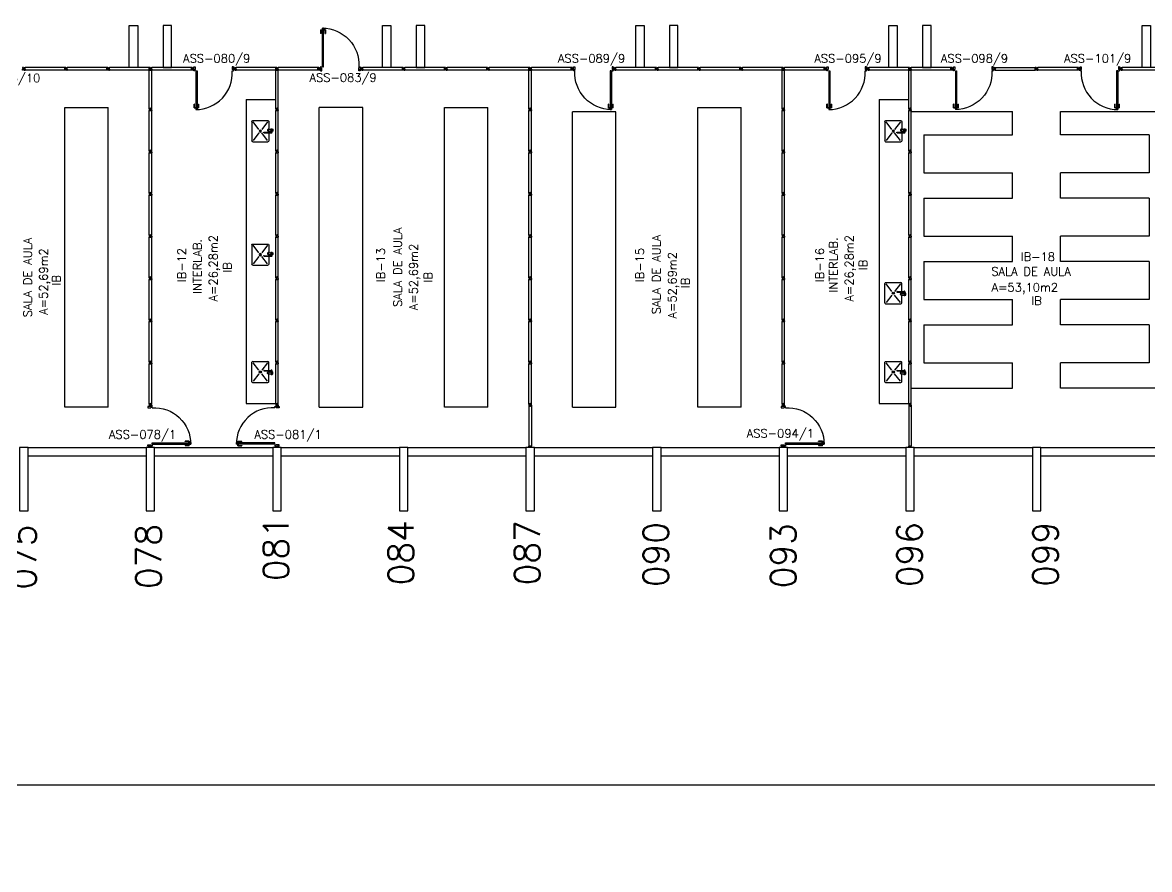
# Model space of a CAD drawing. Extents: x -248 to -11, y 347 to 447.
# Drawn here: x -159.2 to -132.49, y 351.06 to 371.13 of the extents above; entities that cross this region are included whole.
import ezdxf
from ezdxf.enums import TextEntityAlignment as Align

# ---------------------------------------------------------------- set-up
doc = ezdxf.new("R2010")
doc.units = 0
doc.header["$LTSCALE"] = 0.02
doc.header["$MEASUREMENT"] = 0
doc.header["$PDMODE"] = 99
doc.layers.get('0').update_dxf_attribs({"linetype": 'CONTINUOUS'})
doc.layers.get('DEFPOINTS').update_dxf_attribs({"linetype": 'CONTINUOUS'})
for name, color, linetype in [('ALV', 2, 'CONTINUOUS'), ('AREA', 2, 'CONTINUOUS'), ('BANC', 2, 'CONTINUOUS'), ('DIV', 2, 'CONTINUOUS'), ('EQUIP', 1, 'CONTINUOUS'), ('ESTR', 3, 'CONTINUOUS'), ('NOPILAR1', 2, 'CONTINUOUS'), ('TEXT_CENTRO_CUSTO', 1, 'CONTINUOUS'), ('TEXTO', 2, 'CONTINUOUS'), ('TEXTO-CENTRO-CUSTO', 2, 'CONTINUOUS'), ('TEXTO-ENDEREÇO', 2, 'CONTINUOUS')]:
    doc.layers.add(name, color=color, linetype=linetype)
doc.styles.add('1', font='romans.shx', dxfattribs={"height": 1.1})
doc.styles.add('NOPILAR', font='simplex.shx', dxfattribs={"height": 0.6})
doc.styles.add('UNB-100', font='simplex.shx', dxfattribs={"height": 0.2})
doc.styles.add('UNB-100-1', font='simplex.shx', dxfattribs={"height": 0.2})
doc.dimstyles.new('1-600', dxfattribs={"dimtxt": 1.1, "dimasz": 2.5, "dimexe": 2, "dimexo": 4, "dimgap": 0.2, "dimtad": 1, "dimdec": 0, "dimzin": 4, "dimdsep": 46, "dimlunit": 6, "dimtxsty": '1', "dimblk1": 'NONE', "dimblk2": 'NONE', "dimsah": 1, "dimcen": 0, "dimclrd": 2, "dimclre": 2, "dimclrt": 2, "dimadec": 0, "dimazin": 0, "dimtfac": 1, "dimtdec": 0, "dimtmove": 2, "dimatfit": 3, "dimldrblk": 'NONE', "dimfxl": 0, "dimtolj": 1, "dimtzin": 0, "dimarcsym": 0})

# ---------------------------------------------------------------- blocks, each defined once
blk = doc.blocks.new('PILAR-SSS')
blk.add_lwpolyline([(0.003, -72.467), (0.003, -73.967), (0.203, -73.967), (0.203, -72.467)], close=True)
blk = doc.blocks.new('PILINT-SSS')
for points in [[(0.2, 0), (0.2, -0.6), (0, -0.6), (0, 0)], [(0.8, 0), (0.8, -0.6), (1, -0.6), (1, 0)], [(0.2, -8.39), (0.2, -9.39), (0, -9.39), (0, -8.39)], [(0.8, -8.39), (0.8, -9.39), (1, -9.39), (1, -8.39)]]:
    blk.add_lwpolyline(points, close=True)
blk = doc.blocks.new('PDV2D-SSS')
for p, q in [((-0.148, 0.925), (-0.108, 0.925)), ((-0.148, 0.925), (-0.148, 0.835)), ((-0.138, 0.835), (-0.148, 0.835)), ((-0.138, 0.915), (-0.108, 0.915)), ((-0.138, 0.915), (-0.138, 0.835)), ((-0.106, 0.965), (-0.076, 0.965)), ((-0.106, 0.05), (-0.106, 0.965)), ((-0.076, 0.05), (-0.076, 0.965)), ((-0.034, 0.925), (-0.074, 0.925)), ((-0.044, 0.915), (-0.074, 0.915)), ((-0.044, 0.915), (-0.044, 0.835)), ((-0.044, 0.835), (-0.034, 0.835)), ((-0.034, 0.925), (-0.034, 0.835)), ((-0.95, 0.05), (-0.97, 0.05)), ((-0.97, 0.05), (-0.97, 0.035)), ((-0.97, 0.035), (-0.97, -0.035)), ((-0.95, 0.02), (-0.95, 0.05)), ((-0.95, 0.02), (-0.94, 0.02)), ((-0.94, -0.05), (-0.94, 0.02)), ((-0.076, 0.05), (-0.106, 0.05)), ((-0.051, 0.02), (-0.061, 0.02)), ((-0.061, -0.05), (-0.061, 0.02)), ((-0.051, 0.05), (-0.031, 0.05)), ((-0.051, 0.02), (-0.051, 0.05)), ((-0.031, 0.05), (-0.031, -0.05)), ((-0.97, -0.035), (-0.97, -0.05)), ((-0.97, -0.05), (-0.94, -0.05)), ((-0.031, -0.05), (-0.061, -0.05))]:
    blk.add_line(p, q)
at = {"color": 1}
blk.add_arc((-0.076, 0.1), 0.865, 90, 183.3214, dxfattribs=at)
blk = doc.blocks.new('DIVMT-SSS')
for p, q in [((-0.03, 0.008), (-0.03, 0.03)), ((-0.006, 0.03), (-0.03, 0.03)), ((-0.03, 0.008), (-0.02, 0.008)), ((-0.02, -0.008), (-0.02, 0.008)), ((-0.006, 0.02), (-0.006, 0.03)), ((0.006, 0.02), (-0.006, 0.02)), ((-0.005, 0), (0.005, 0)), ((0.005, 0), (-0.005, 0)), ((0, 0.005), (0, -0.005)), ((0, -0.005), (0, 0.005)), ((0.006, 0.03), (0.03, 0.03)), ((0.006, 0.02), (0.006, 0.03)), ((0.03, 0.008), (0.02, 0.008)), ((0.02, -0.008), (0.02, 0.008)), ((0.03, 0.008), (0.03, 0.03)), ((-0.03, -0.008), (-0.03, -0.03)), ((-0.03, -0.008), (-0.02, -0.008)), ((-0.03, -0.03), (-0.03, -0.97)), ((-0.03, -0.03), (-0.009, -0.03)), ((0.03, -0.03), (-0.03, -0.03)), ((-0.03, -0.03), (-0.006, -0.03)), ((-0.009, -0.03), (-0.027, -0.03)), ((-0.006, -0.02), (-0.006, -0.03)), ((-0.006, -0.02), (0.006, -0.02)), ((-0.006, -0.02), (-0.006, -0.03)), ((0.006, -0.02), (-0.006, -0.02)), ((0.005, -0.03), (-0.005, -0.03)), ((0.006, -0.02), (0.006, -0.03)), ((0.006, -0.02), (0.006, -0.03)), ((0.03, -0.03), (0.006, -0.03)), ((0.03, -0.008), (0.02, -0.008)), ((0.03, -0.008), (0.03, -0.03)), ((0.03, -0.03), (0.03, -0.97)), ((0.03, -0.97), (-0.03, -0.97)), ((-0.006, -0.98), (-0.006, -0.97)), ((-0.006, -0.98), (0.006, -0.98)), ((0.006, -1.001), (-0.006, -1.001)), ((0.005, -0.97), (-0.005, -0.97)), ((0, -0.994), (0, -1.007)), ((0, -1.02), (0, -1.021)), ((0.006, -0.98), (0.006, -0.97))]:
    blk.add_line(p, q)
blk = doc.blocks.new('MTINI-SSS')
for p, q in [((-0.03, 0.008), (-0.03, 0.028)), ((-0.03, 0.028), (-0.008, 0.028)), ((-0.03, 0.008), (-0.02, 0.008)), ((-0.02, 0), (-0.02, 0.008)), ((-0.001, 0), (-0.02, 0)), ((-0.008, 0.019), (-0.008, 0.028)), ((0.008, 0.019), (-0.008, 0.019)), ((0.005, 0), (-0.005, 0)), ((0.02, 0), (-0.001, 0)), ((0, -0.005), (0, 0.005)), ((0.008, 0.019), (0.008, 0.028)), ((0.03, 0.028), (0.008, 0.028)), ((0.03, 0.008), (0.02, 0.008)), ((0.02, 0), (0.02, 0.008)), ((0.03, 0.008), (0.03, 0.028))]:
    blk.add_line(p, q)
blk = doc.blocks.new('PDV2E-SSS')
at = {"layer": 'DIV'}
for p, q in [((0.034, 0.925), (0.034, 0.835)), ((0.034, 0.925), (0.074, 0.925)), ((0.044, 0.835), (0.034, 0.835)), ((0.044, 0.915), (0.044, 0.835)), ((0.044, 0.915), (0.074, 0.915)), ((0.076, 0.05), (0.076, 0.965)), ((0.106, 0.965), (0.076, 0.965)), ((0.106, 0.05), (0.106, 0.965)), ((0.148, 0.925), (0.108, 0.925)), ((0.138, 0.915), (0.108, 0.915)), ((0.138, 0.915), (0.138, 0.835)), ((0.138, 0.835), (0.148, 0.835)), ((0.148, 0.925), (0.148, 0.835)), ((0.031, 0.05), (0.031, -0.05)), ((0.051, 0.05), (0.031, 0.05)), ((0.051, 0.02), (0.051, 0.05)), ((0.051, 0.02), (0.061, 0.02)), ((0.061, -0.05), (0.061, 0.02)), ((0.076, 0.05), (0.106, 0.05)), ((0.95, 0.02), (0.94, 0.02)), ((0.94, -0.05), (0.94, 0.02)), ((0.95, 0.02), (0.95, 0.05)), ((0.95, 0.05), (0.97, 0.05)), ((0.97, 0.05), (0.97, 0.035)), ((0.97, 0.035), (0.97, -0.035)), ((0.031, -0.05), (0.061, -0.05)), ((0.97, -0.05), (0.94, -0.05)), ((0.97, -0.035), (0.97, -0.05))]:
    blk.add_line(p, q, dxfattribs=at)
at = {"layer": 'DIV', "color": 1}
blk.add_arc((0.076, 0.1), 0.865, 356.6786, 90, dxfattribs=at)
blk = doc.blocks.new('INOXA1-P-SSS')
for p, q in [((0.043, 0.008), (0.043, -0.022)), ((0.062, 0.04), (0.071, 0.04)), ((0.131, 0.048), (0.076, 0.043)), ((0.131, -0.002), (0.076, 0.003)), ((0.12, 0.23), (0.12, 0.047)), ((0.22, 0.25), (0.14, 0.25)), ((0.15, 0.22), (0.287, 0.043)), ((0.5, 0.25), (0.22, 0.25)), ((0.353, 0.043), (0.49, 0.22)), ((0.52, 0.23), (0.52, -0.23)), ((0.22, -0.027), (0.054, -0.027)), ((0.22, -0.037), (0.054, -0.037)), ((0.063, -0.003), (0.063, -0.021)), ((0.12, -0.001), (0.12, -0.027)), ((0.12, -0.037), (0.12, -0.23)), ((0.22, -0.25), (0.14, -0.25)), ((0.15, -0.22), (0.287, -0.043)), ((0.231, -0.027), (0.22, -0.027)), ((0.231, -0.037), (0.22, -0.037)), ((0.5, -0.25), (0.22, -0.25)), ((0.353, -0.043), (0.49, -0.22))]:
    blk.add_line(p, q)
blk.add_lwpolyline([(0.076, 0.003), (0.072, 0.004), (0.069, 0.009), (0.067, 0.015), (0.066, 0.023), (0.067, 0.031), (0.069, 0.037), (0.072, 0.042), (0.076, 0.043)])
blk.add_lwpolyline([(0.131, 0.048), (0.137, 0.046), (0.143, 0.041), (0.147, 0.033), (0.148, 0.023), (0.147, 0.013), (0.143, 0.006), (0.137, 0), (0.131, -0.002), (0.125, 0), (0.119, 0.006), (0.115, 0.013), (0.114, 0.023), (0.115, 0.033), (0.119, 0.041), (0.125, 0.046)], close=True)
for radius in [0.0266, 0.0163]:
    blk.add_circle((0.32, 0), radius)
for centre, radius, start, end in [((0.054, 0.023), 0.0349, 36.1705, 252.2568), ((0.054, 0.023), 0.0189, 62.7367, 235.7375), ((0.073, -0.003), 0.01, 102.8285, 180), ((0.054, 0.023), 0.0349, 285.5373, 323.9987), ((0.14, 0.23), 0.02, 90, 180), ((0.5, 0.23), 0.02, 360, 90), ((0.054, -0.032), 0.0145, 20.161, 339.839), ((0.054, -0.032), 0.005, 90.0037, 269.9963), ((0.14, -0.23), 0.02, 180, 270), ((0.231, -0.032), 0.00738, 222.6559, 137.3441), ((0.231, -0.032), 0.005, 269.9935, 90.0065), ((0.5, -0.23), 0.02, 270, 360)]:
    blk.add_arc(centre, radius, start, end)
blk = doc.blocks.new('DIVINI-SSS')
for p, q in [((-0.02, 0), (-0.02, -0.008)), ((-0.02, 0), (0.001, 0)), ((-0.005, 0), (0.005, 0)), ((0, 0.005), (0, -0.005)), ((0.001, 0), (0.02, 0)), ((-0.03, -0.008), (-0.02, -0.008)), ((-0.03, -0.008), (-0.03, -0.028)), ((-0.03, -0.028), (-0.008, -0.028)), ((-0.03, -0.03), (0.03, -0.03)), ((-0.03, -0.975), (-0.03, -0.03)), ((-0.009, -0.03), (-0.027, -0.03)), ((-0.008, -0.019), (0.008, -0.019)), ((-0.008, -0.019), (-0.008, -0.028)), ((-0.006, -0.021), (-0.006, -0.03)), ((0.006, -0.021), (-0.006, -0.021)), ((-0.006, -0.023), (-0.006, -0.027)), ((-0.004, -0.021), (0.004, -0.021)), ((0.006, -0.021), (0.006, -0.03)), ((0.006, -0.023), (0.006, -0.027)), ((0.008, -0.019), (0.008, -0.028)), ((0.03, -0.028), (0.008, -0.028)), ((0.009, -0.03), (0.027, -0.03)), ((0.02, 0), (0.02, -0.008)), ((0.03, -0.008), (0.02, -0.008)), ((0.03, -0.008), (0.03, -0.028)), ((0.03, -0.975), (0.03, -0.03)), ((-0.03, -0.975), (0.03, -0.975)), ((-0.009, -0.975), (-0.027, -0.975)), ((-0.006, -0.985), (-0.006, -0.975)), ((0.006, -0.985), (-0.006, -0.985)), ((0.006, -1.01), (-0.006, -1.01)), ((0, -0.985), (0, -0.988)), ((0, -1.003), (0, -1.018)), ((0.006, -0.985), (0.006, -0.975)), ((0.03, -0.975), (0.009, -0.975)), ((0.009, -0.975), (0.027, -0.975))]:
    blk.add_line(p, q)
blk = doc.blocks.new('MTT-SSS')
for p, q in [((-0.008, 0.03), (-0.03, 0.03)), ((-0.03, 0.03), (-0.03, 0.006)), ((-0.0185, 0.006), (-0.03, 0.006)), ((-0.0185, -0.006), (-0.0185, 0.006)), ((-0.008, 0.03), (-0.008, 0.02)), ((-0.008, 0.02), (0.008, 0.02)), ((-0.0051, 0), (0.0051, 0)), ((0, -0.0051), (0, 0.0051)), ((0.008, 0.03), (0.03, 0.03)), ((0.008, 0.03), (0.008, 0.02)), ((0.0205, -0.006), (0.0205, 0.006)), ((0.0205, 0.006), (0.03, 0.006)), ((0.03, 0.006), (0.03, 0.03)), ((-0.03, -0.03), (-0.03, -0.006)), ((-0.0185, -0.006), (-0.03, -0.006)), ((-0.008, -0.03), (-0.03, -0.03)), ((-0.008, -0.02), (0.008, -0.02)), ((-0.008, -0.03), (-0.008, -0.02)), ((0.008, -0.03), (0.008, -0.02)), ((0.008, -0.03), (0.03, -0.03)), ((0.0205, -0.006), (0.03, -0.006)), ((0.03, -0.006), (0.03, -0.03))]:
    blk.add_line(p, q)
blk = doc.blocks.new('*D65')
at = {"color": 2, "linetype": 'ByBlock'}
for p, q in [((-192.266, 355.563), (-192.266, 351.063)), ((-18.266, 355.563), (-18.266, 351.063)), ((-18.266, 353.063), (-192.266, 353.063))]:
    blk.add_line(p, q, dxfattribs=at)
at = {"layer": 'DEFPOINTS', "color": 0, "linetype": 'ByBlock'}
for p in [(-192.266, 359.563), (-18.266, 359.563), (-192.266, 353.063)]:
    blk.add_point(p, dxfattribs=at)
at = {"color": 2, "linetype": 'ByBlock', "insert": (-105.266, 353.996), "char_height": 1.1, "attachment_point": 5, "style": '1'}
blk.add_mtext('\\A1;Biologia', dxfattribs=at)
blk = doc.blocks.new('_NONE')
at = {"color": 0, "linetype": 'ByBlock'}
blk.add_circle((0, 0), 0.25, dxfattribs=at)
blk = doc.blocks.new('MTT')
for p, q in [((-0.008, 0.03), (-0.03, 0.03)), ((-0.03, 0.03), (-0.03, 0.006)), ((-0.0185, 0.006), (-0.03, 0.006)), ((-0.0185, -0.006), (-0.0185, 0.006)), ((-0.008, 0.03), (-0.008, 0.02)), ((-0.008, 0.02), (0.008, 0.02)), ((-0.0051, 0), (0.0051, 0)), ((0, -0.0051), (0, 0.0051)), ((0.008, 0.03), (0.03, 0.03)), ((0.008, 0.03), (0.008, 0.02)), ((0.0205, -0.006), (0.0205, 0.006)), ((0.0205, 0.006), (0.03, 0.006)), ((0.03, 0.006), (0.03, 0.03)), ((-0.03, -0.03), (-0.03, -0.006)), ((-0.0185, -0.006), (-0.03, -0.006)), ((-0.008, -0.03), (-0.03, -0.03)), ((-0.008, -0.02), (0.008, -0.02)), ((-0.008, -0.03), (-0.008, -0.02)), ((0.008, -0.03), (0.008, -0.02)), ((0.008, -0.03), (0.03, -0.03)), ((0.0205, -0.006), (0.03, -0.006)), ((0.03, -0.006), (0.03, -0.03))]:
    blk.add_line(p, q)

msp = doc.modelspace()

# ---------------------------------------------------------------- linework, layer by layer
at = {"layer": 'ALV'}
for p, q in [((-134.597, 369.02), (-132.196, 369.02)), ((-159.066, 361.063), (-156.266, 361.063)), ((-159.066, 360.863), (-156.266, 360.863)), ((-156.066, 361.063), (-153.266, 361.063)), ((-156.066, 360.863), (-153.266, 360.863)), ((-153.066, 361.063), (-150.266, 361.063)), ((-153.066, 360.863), (-150.266, 360.863)), ((-150.066, 361.063), (-147.266, 361.063)), ((-150.066, 360.863), (-147.266, 360.863)), ((-147.066, 361.063), (-144.266, 361.063)), ((-147.066, 360.863), (-144.266, 360.863)), ((-144.066, 361.063), (-141.266, 361.063)), ((-144.066, 360.863), (-141.266, 360.863)), ((-141.066, 361.063), (-138.266, 361.063)), ((-141.066, 360.863), (-138.266, 360.863)), ((-138.066, 361.063), (-135.266, 361.063)), ((-138.066, 360.863), (-135.266, 360.863)), ((-135.066, 361.063), (-132.266, 361.063)), ((-135.066, 360.863), (-132.266, 360.863))]:
    msp.add_line(p, q, dxfattribs=at)
at = {"layer": 'BANC'}
for p, q in [((-158.196, 362.013), (-158.196, 369.113)), ((-158.196, 369.113), (-157.166, 369.113)), ((-157.166, 362.013), (-157.166, 369.113)), ((-153.896, 369.303), (-153.896, 362.103)), ((-153.896, 369.303), (-153.196, 369.303)), ((-152.166, 362.013), (-152.166, 369.113)), ((-151.136, 369.113), (-152.166, 369.113)), ((-151.136, 362.013), (-151.136, 369.113)), ((-149.196, 362.013), (-149.196, 369.113)), ((-149.196, 369.113), (-148.166, 369.113)), ((-148.166, 362.013), (-148.166, 369.113)), ((-143.196, 362.013), (-143.196, 369.113)), ((-143.196, 369.113), (-142.166, 369.113)), ((-142.166, 362.013), (-142.166, 369.113)), ((-138.896, 369.303), (-138.896, 362.103)), ((-138.896, 369.303), (-138.196, 369.303)), ((-146.166, 362.013), (-146.166, 369.013)), ((-145.136, 369.013), (-146.166, 369.013)), ((-145.136, 362.013), (-145.136, 369.013)), ((-138.136, 369.02), (-135.736, 369.02)), ((-135.736, 368.47), (-135.736, 369.02)), ((-134.597, 368.47), (-134.597, 369.02)), ((-137.837, 368.47), (-135.736, 368.47)), ((-137.837, 368.47), (-137.837, 367.57)), ((-132.496, 368.47), (-134.597, 368.47)), ((-132.496, 368.47), (-132.496, 367.57)), ((-137.837, 367.57), (-135.736, 367.57)), ((-135.736, 366.97), (-135.736, 367.57)), ((-132.496, 367.57), (-134.597, 367.57)), ((-134.597, 366.97), (-134.597, 367.57)), ((-137.837, 366.97), (-135.736, 366.97)), ((-137.837, 366.97), (-137.837, 366.07)), ((-132.496, 366.97), (-134.597, 366.97)), ((-132.496, 366.97), (-132.496, 366.07)), ((-137.837, 366.07), (-135.736, 366.07)), ((-135.736, 365.47), (-135.736, 366.07)), ((-132.496, 366.07), (-134.597, 366.07)), ((-134.597, 365.47), (-134.597, 366.07)), ((-137.837, 365.47), (-137.837, 364.57)), ((-137.837, 365.47), (-135.736, 365.47)), ((-132.496, 365.47), (-134.597, 365.47)), ((-132.496, 365.47), (-132.496, 364.57)), ((-137.837, 364.57), (-135.736, 364.57)), ((-135.736, 363.97), (-135.736, 364.57)), ((-132.496, 364.57), (-134.597, 364.57)), ((-134.597, 363.97), (-134.597, 364.57)), ((-137.837, 363.97), (-135.736, 363.97)), ((-137.837, 363.97), (-137.837, 363.07)), ((-132.496, 363.97), (-134.597, 363.97)), ((-132.496, 363.97), (-132.496, 363.07)), ((-137.837, 363.07), (-135.736, 363.07)), ((-135.736, 362.47), (-135.736, 363.07)), ((-132.496, 363.07), (-134.597, 363.07)), ((-134.597, 362.47), (-134.597, 363.07)), ((-138.136, 362.47), (-135.736, 362.47)), ((-132.197, 362.47), (-134.597, 362.47)), ((-157.166, 362.013), (-158.196, 362.013)), ((-153.896, 362.103), (-153.196, 362.103)), ((-152.166, 362.013), (-151.136, 362.013)), ((-148.166, 362.013), (-149.196, 362.013)), ((-146.166, 362.013), (-145.136, 362.013)), ((-142.166, 362.013), (-143.196, 362.013)), ((-138.896, 362.103), (-138.196, 362.103))]:
    msp.add_line(p, q, dxfattribs=at)
at = {"layer": 'DIV'}
for p, q in [((-156.196, 369.103), (-156.196, 370.002)), ((-156.196, 370.002), (-156.136, 370.002)), ((-156.173, 370.033), (-156.16, 370.033)), ((-156.16, 370.012), (-156.172, 370.012)), ((-156.172, 370.012), (-156.172, 370.002)), ((-156.171, 370.002), (-156.161, 370.002)), ((-156.166, 370.052), (-156.166, 370.053)), ((-156.166, 370.026), (-156.166, 370.039)), ((-156.16, 370.012), (-156.16, 370.002)), ((-156.136, 369.103), (-156.136, 370.002)), ((-153.196, 369.103), (-153.196, 370.002)), ((-153.196, 370.002), (-153.136, 370.002)), ((-153.173, 370.033), (-153.16, 370.033)), ((-153.16, 370.012), (-153.172, 370.012)), ((-153.172, 370.012), (-153.172, 370.002)), ((-153.171, 370.002), (-153.161, 370.002)), ((-153.166, 370.052), (-153.166, 370.053)), ((-153.166, 370.026), (-153.166, 370.039)), ((-153.16, 370.012), (-153.16, 370.002)), ((-153.136, 369.103), (-153.136, 370.002)), ((-147.196, 369.103), (-147.196, 370.002)), ((-147.196, 370.002), (-147.136, 370.002)), ((-147.173, 370.033), (-147.16, 370.033)), ((-147.16, 370.012), (-147.172, 370.012)), ((-147.172, 370.012), (-147.172, 370.002)), ((-147.171, 370.002), (-147.161, 370.002)), ((-147.166, 370.052), (-147.166, 370.053)), ((-147.166, 370.026), (-147.166, 370.039)), ((-147.16, 370.012), (-147.16, 370.002)), ((-147.136, 369.103), (-147.136, 370.002)), ((-141.196, 369.103), (-141.196, 370.002)), ((-141.196, 370.002), (-141.136, 370.002)), ((-141.173, 370.033), (-141.16, 370.033)), ((-141.16, 370.012), (-141.172, 370.012)), ((-141.172, 370.012), (-141.172, 370.002)), ((-141.171, 370.002), (-141.161, 370.002)), ((-141.166, 370.052), (-141.166, 370.053)), ((-141.166, 370.026), (-141.166, 370.039)), ((-141.16, 370.012), (-141.16, 370.002)), ((-141.136, 369.103), (-141.136, 370.002)), ((-138.196, 369.103), (-138.196, 370.002)), ((-138.196, 370.002), (-138.136, 370.002)), ((-138.173, 370.033), (-138.16, 370.033)), ((-138.16, 370.012), (-138.172, 370.012)), ((-138.172, 370.012), (-138.172, 370.002)), ((-138.171, 370.002), (-138.161, 370.002)), ((-138.166, 370.052), (-138.166, 370.053)), ((-138.166, 370.026), (-138.166, 370.039)), ((-138.16, 370.012), (-138.16, 370.002)), ((-138.136, 369.103), (-138.136, 370.002)), ((-133.196, 370.063), (-133.196, 370.039)), ((-133.174, 370.063), (-133.196, 370.063)), ((-133.196, 370.063), (-133.196, 370.042)), ((-133.196, 370.042), (-133.196, 370.06)), ((-133.187, 370.039), (-133.196, 370.039)), ((-133.187, 370.039), (-133.196, 370.039)), ((-133.187, 370.027), (-133.196, 370.027)), ((-133.196, 370.003), (-133.196, 370.027)), ((-133.187, 370.027), (-133.196, 370.027)), ((-133.174, 370.003), (-133.196, 370.003)), ((-133.187, 370.027), (-133.187, 370.039)), ((-133.187, 370.039), (-133.187, 370.027)), ((-133.174, 370.063), (-133.174, 370.053)), ((-133.174, 370.053), (-133.158, 370.053)), ((-133.174, 370.013), (-133.158, 370.013)), ((-133.174, 370.003), (-133.174, 370.013)), ((-133.172, 370.033), (-133.161, 370.033)), ((-133.161, 370.033), (-133.172, 370.033)), ((-133.166, 370.028), (-133.166, 370.038)), ((-133.166, 370.038), (-133.166, 370.028)), ((-133.158, 370.063), (-133.158, 370.053)), ((-133.158, 370.063), (-133.136, 370.063)), ((-133.158, 370.003), (-133.158, 370.013)), ((-133.158, 370.003), (-133.136, 370.003)), ((-133.146, 370.027), (-133.146, 370.039)), ((-133.146, 370.039), (-133.136, 370.039)), ((-133.146, 370.027), (-133.136, 370.027)), ((-133.136, 370.039), (-133.136, 370.063)), ((-133.136, 370.027), (-133.136, 370.003)), ((-156.196, 369.103), (-156.172, 369.103)), ((-156.196, 369.081), (-156.196, 369.103)), ((-156.196, 369.103), (-156.136, 369.103)), ((-156.196, 369.081), (-156.186, 369.081)), ((-156.186, 369.081), (-156.186, 369.065)), ((-156.172, 369.093), (-156.172, 369.103)), ((-156.172, 369.093), (-156.172, 369.103)), ((-156.172, 369.093), (-156.16, 369.093)), ((-156.16, 369.093), (-156.172, 369.093)), ((-156.171, 369.103), (-156.161, 369.103)), ((-156.16, 369.093), (-156.16, 369.103)), ((-156.136, 369.103), (-156.16, 369.103)), ((-156.16, 369.093), (-156.16, 369.103)), ((-156.157, 369.103), (-156.139, 369.103)), ((-156.136, 369.103), (-156.157, 369.103)), ((-156.136, 369.081), (-156.146, 369.081)), ((-156.146, 369.081), (-156.146, 369.065)), ((-156.136, 369.081), (-156.136, 369.103)), ((-153.196, 369.103), (-153.172, 369.103)), ((-153.196, 369.081), (-153.196, 369.103)), ((-153.196, 369.103), (-153.136, 369.103)), ((-153.196, 369.081), (-153.186, 369.081)), ((-153.186, 369.081), (-153.186, 369.065)), ((-153.172, 369.093), (-153.172, 369.103)), ((-153.172, 369.093), (-153.172, 369.103)), ((-153.172, 369.093), (-153.16, 369.093)), ((-153.16, 369.093), (-153.172, 369.093)), ((-153.171, 369.103), (-153.161, 369.103)), ((-153.16, 369.093), (-153.16, 369.103)), ((-153.136, 369.103), (-153.16, 369.103)), ((-153.16, 369.093), (-153.16, 369.103)), ((-153.157, 369.103), (-153.139, 369.103)), ((-153.136, 369.103), (-153.157, 369.103)), ((-153.136, 369.081), (-153.146, 369.081)), ((-153.146, 369.081), (-153.146, 369.065)), ((-153.136, 369.081), (-153.136, 369.103)), ((-147.196, 369.103), (-147.172, 369.103)), ((-147.196, 369.081), (-147.196, 369.103)), ((-147.196, 369.103), (-147.136, 369.103)), ((-147.196, 369.081), (-147.186, 369.081)), ((-147.186, 369.081), (-147.186, 369.065)), ((-147.172, 369.093), (-147.172, 369.103)), ((-147.172, 369.093), (-147.172, 369.103)), ((-147.172, 369.093), (-147.16, 369.093)), ((-147.16, 369.093), (-147.172, 369.093)), ((-147.171, 369.103), (-147.161, 369.103)), ((-147.16, 369.093), (-147.16, 369.103)), ((-147.136, 369.103), (-147.16, 369.103)), ((-147.16, 369.093), (-147.16, 369.103)), ((-147.157, 369.103), (-147.139, 369.103)), ((-147.136, 369.103), (-147.157, 369.103)), ((-147.136, 369.081), (-147.146, 369.081)), ((-147.146, 369.081), (-147.146, 369.065)), ((-147.136, 369.081), (-147.136, 369.103)), ((-141.196, 369.103), (-141.172, 369.103)), ((-141.196, 369.081), (-141.196, 369.103)), ((-141.196, 369.103), (-141.136, 369.103)), ((-141.196, 369.081), (-141.186, 369.081)), ((-141.186, 369.081), (-141.186, 369.065)), ((-141.172, 369.093), (-141.172, 369.103)), ((-141.172, 369.093), (-141.172, 369.103)), ((-141.172, 369.093), (-141.16, 369.093)), ((-141.16, 369.093), (-141.172, 369.093)), ((-141.171, 369.103), (-141.161, 369.103)), ((-141.16, 369.093), (-141.16, 369.103)), ((-141.136, 369.103), (-141.16, 369.103)), ((-141.16, 369.093), (-141.16, 369.103)), ((-141.157, 369.103), (-141.139, 369.103)), ((-141.136, 369.103), (-141.157, 369.103)), ((-141.136, 369.081), (-141.146, 369.081)), ((-141.146, 369.081), (-141.146, 369.065)), ((-141.136, 369.081), (-141.136, 369.103)), ((-138.196, 369.103), (-138.172, 369.103)), ((-138.196, 369.081), (-138.196, 369.103)), ((-138.196, 369.103), (-138.136, 369.103)), ((-138.196, 369.081), (-138.186, 369.081)), ((-138.186, 369.081), (-138.186, 369.065)), ((-138.172, 369.093), (-138.172, 369.103)), ((-138.172, 369.093), (-138.172, 369.103)), ((-138.172, 369.093), (-138.16, 369.093)), ((-138.16, 369.093), (-138.172, 369.093)), ((-138.171, 369.103), (-138.161, 369.103)), ((-138.16, 369.093), (-138.16, 369.103)), ((-138.136, 369.103), (-138.16, 369.103)), ((-138.16, 369.093), (-138.16, 369.103)), ((-138.157, 369.103), (-138.139, 369.103)), ((-138.136, 369.103), (-138.157, 369.103)), ((-138.136, 369.081), (-138.146, 369.081)), ((-138.146, 369.081), (-138.146, 369.065)), ((-138.136, 369.081), (-138.136, 369.103)), ((-156.196, 369.065), (-156.186, 369.065)), ((-156.196, 369.065), (-156.196, 369.043)), ((-156.172, 369.043), (-156.196, 369.043)), ((-156.172, 369.073), (-156.161, 369.073)), ((-156.161, 369.073), (-156.172, 369.073)), ((-156.172, 369.052), (-156.16, 369.052)), ((-156.172, 369.052), (-156.172, 369.043)), ((-156.166, 369.078), (-156.166, 369.068)), ((-156.166, 369.068), (-156.166, 369.078)), ((-156.16, 369.052), (-156.16, 369.043)), ((-156.16, 369.043), (-156.136, 369.043)), ((-156.136, 369.065), (-156.146, 369.065)), ((-156.136, 369.065), (-156.136, 369.043)), ((-153.196, 369.065), (-153.186, 369.065)), ((-153.196, 369.065), (-153.196, 369.043)), ((-153.172, 369.043), (-153.196, 369.043)), ((-153.172, 369.073), (-153.161, 369.073)), ((-153.161, 369.073), (-153.172, 369.073)), ((-153.172, 369.052), (-153.16, 369.052)), ((-153.172, 369.052), (-153.172, 369.043)), ((-153.166, 369.078), (-153.166, 369.068)), ((-153.166, 369.068), (-153.166, 369.078)), ((-153.16, 369.052), (-153.16, 369.043)), ((-153.16, 369.043), (-153.136, 369.043)), ((-153.136, 369.065), (-153.146, 369.065)), ((-153.136, 369.065), (-153.136, 369.043)), ((-147.196, 369.065), (-147.186, 369.065)), ((-147.196, 369.065), (-147.196, 369.043)), ((-147.172, 369.043), (-147.196, 369.043)), ((-147.172, 369.073), (-147.161, 369.073)), ((-147.161, 369.073), (-147.172, 369.073)), ((-147.172, 369.052), (-147.16, 369.052)), ((-147.172, 369.052), (-147.172, 369.043)), ((-147.166, 369.078), (-147.166, 369.068)), ((-147.166, 369.068), (-147.166, 369.078)), ((-147.16, 369.052), (-147.16, 369.043)), ((-147.16, 369.043), (-147.136, 369.043)), ((-147.136, 369.065), (-147.146, 369.065)), ((-147.136, 369.065), (-147.136, 369.043)), ((-141.196, 369.065), (-141.186, 369.065)), ((-141.196, 369.065), (-141.196, 369.043)), ((-141.172, 369.043), (-141.196, 369.043)), ((-141.172, 369.073), (-141.161, 369.073)), ((-141.161, 369.073), (-141.172, 369.073)), ((-141.172, 369.052), (-141.16, 369.052)), ((-141.172, 369.052), (-141.172, 369.043)), ((-141.166, 369.078), (-141.166, 369.068)), ((-141.166, 369.068), (-141.166, 369.078)), ((-141.16, 369.052), (-141.16, 369.043)), ((-141.16, 369.043), (-141.136, 369.043)), ((-141.136, 369.065), (-141.146, 369.065)), ((-141.136, 369.065), (-141.136, 369.043)), ((-138.196, 369.065), (-138.186, 369.065)), ((-138.196, 369.065), (-138.196, 369.043)), ((-138.172, 369.043), (-138.196, 369.043)), ((-138.172, 369.073), (-138.161, 369.073)), ((-138.161, 369.073), (-138.172, 369.073)), ((-138.172, 369.052), (-138.16, 369.052)), ((-138.172, 369.052), (-138.172, 369.043)), ((-138.166, 369.078), (-138.166, 369.068)), ((-138.166, 369.068), (-138.166, 369.078)), ((-138.16, 369.052), (-138.16, 369.043)), ((-138.16, 369.043), (-138.136, 369.043)), ((-138.136, 369.065), (-138.146, 369.065)), ((-138.136, 369.065), (-138.136, 369.043))]:
    msp.add_line(p, q, dxfattribs=at)
at = {"layer": 'ESTR'}
for points in [[(-156.466, 371.063), (-156.466, 370.063), (-156.666, 370.063), (-156.666, 371.063)], [(-155.866, 371.063), (-155.866, 370.063), (-155.666, 370.063), (-155.666, 371.063)]]:
    msp.add_lwpolyline(points, close=True, dxfattribs=at)

# ---------------------------------------------------------------- block references
at = {"layer": 'DIV', "xscale": -1}
msp.add_blockref('PDV2D-SSS', (-152.167, 370.033), dxfattribs=at)
at = {"layer": 'DIV'}
for name, p in [('MTT-SSS', (-159.166, 370.033)), ('MTT-SSS', (-154.166, 370.033)), ('MTT', (-151.166, 370.033)), ('MTT-SSS', (-145.166, 370.033)), ('MTT-SSS', (-139.166, 370.033)), ('MTT-SSS', (-135.167, 370.033))]:
    msp.add_blockref(name, p, dxfattribs=at)
for name, p, rotation in [('DIVMT-SSS', (-158.166, 370.033), 269.9999999764969), ('DIVMT-SSS', (-157.166, 370.033), 269.9999999764969), ('DIVMT-SSS', (-156.166, 370.033), 269.9999999764969), ('DIVMT-SSS', (-155.166, 370.033), 269.9999999764969), ('PDV2D-SSS', (-155.166, 370.033), 179.9999999764969), ('DIVMT-SSS', (-153.166, 370.033), 269.9999999764969), ('DIVMT-SSS', (-152.166, 370.033), 269.9999999764969), ('DIVMT-SSS', (-150.166, 370.033), 269.9999999764969), ('DIVMT-SSS', (-149.166, 370.033), 269.9999999764969), ('DIVMT-SSS', (-148.166, 370.033), 269.9999999764969), ('DIVMT-SSS', (-147.166, 370.033), 269.9999999764969), ('DIVMT-SSS', (-146.166, 370.033), 269.9999999764969), ('DIVMT-SSS', (-144.166, 370.033), 269.9999999764969), ('DIVMT-SSS', (-143.166, 370.033), 269.9999999764969), ('DIVMT-SSS', (-142.166, 370.033), 269.9999999764969), ('DIVMT-SSS', (-141.166, 370.033), 269.9999999764969), ('DIVMT-SSS', (-140.166, 370.033), 269.9999999764969), ('PDV2D-SSS', (-140.168, 370.033), 180), ('DIVMT-SSS', (-138.166, 370.033), 269.9999999764969), ('DIVMT-SSS', (-137.166, 370.033), 269.9999999764969), ('DIVMT-SSS', (-134.166, 370.033), 269.9999999764969), ('PDV2E-SSS', (-133.166, 370.033), 179.9999999764969), ('DIVMT-SSS', (-132.166, 370.033), 269.9999999764969), ('DIVMT-SSS', (-156.166, 368.073), 179.9999999764969), ('DIVMT-SSS', (-153.166, 368.073), 179.9999999764969), ('DIVMT-SSS', (-147.166, 368.073), 179.9999999764969), ('DIVMT-SSS', (-141.166, 368.073), 179.9999999764969), ('DIVMT-SSS', (-138.166, 368.073), 179.9999999764969), ('DIVMT-SSS', (-156.166, 367.073), 179.9999999764969), ('DIVMT-SSS', (-153.166, 367.073), 179.9999999764969), ('DIVMT-SSS', (-147.166, 367.073), 179.9999999764969), ('DIVMT-SSS', (-141.166, 367.073), 179.9999999764969), ('DIVMT-SSS', (-138.166, 367.073), 179.9999999764969), ('DIVMT-SSS', (-156.166, 366.073), 179.9999999764969), ('DIVMT-SSS', (-153.166, 366.073), 179.9999999764969), ('DIVMT-SSS', (-147.166, 366.073), 179.9999999764969), ('DIVMT-SSS', (-141.166, 366.073), 179.9999999764969), ('DIVMT-SSS', (-138.166, 366.073), 179.9999999764969), ('DIVMT-SSS', (-156.166, 365.073), 179.9999999764969), ('DIVMT-SSS', (-153.166, 365.073), 179.9999999764969), ('DIVMT-SSS', (-147.166, 365.073), 179.9999999764969), ('DIVMT-SSS', (-141.166, 365.073), 179.9999999764969), ('DIVMT-SSS', (-138.166, 365.073), 179.9999999764969), ('DIVMT-SSS', (-156.166, 364.073), 179.9999999764969), ('DIVMT-SSS', (-153.166, 364.073), 179.9999999764969), ('DIVMT-SSS', (-147.166, 364.073), 179.9999999764969), ('DIVMT-SSS', (-141.166, 364.073), 179.9999999764969), ('DIVMT-SSS', (-138.166, 364.073), 179.9999999764969), ('DIVMT-SSS', (-156.166, 363.073), 179.9999999764969), ('DIVMT-SSS', (-153.166, 363.073), 179.9999999764969), ('DIVMT-SSS', (-147.166, 363.073), 179.9999999764969), ('DIVMT-SSS', (-141.166, 363.073), 179.9999999764969), ('DIVMT-SSS', (-138.166, 363.073), 179.9999999764969), ('DIVMT-SSS', (-156.166, 362.073), 179.9999999764969), ('DIVMT-SSS', (-153.166, 362.073), 179.9999999764969), ('DIVMT-SSS', (-147.166, 362.073), 179.9999999764969), ('DIVMT-SSS', (-141.166, 362.073), 179.9999999764969), ('DIVMT-SSS', (-138.166, 362.073), 179.9999999764969), ('PDV2E-SSS', (-153.166, 361.063), 89.99999997649687), ('DIVINI-SSS', (-147.166, 361.063), 179.9999999764969), ('DIVINI-SSS', (-138.166, 361.063), 179.9999999764969), ('MTINI-SSS', (-153.166, 361.063), 359.9999999764968), ('MTINI-SSS', (-141.166, 361.063), 359.9999999764968)]:
    msp.add_blockref(name, p, dxfattribs=dict(at, rotation=rotation))
at = {"layer": 'DIV', "xscale": -1}
for name, p, rotation in [('PDV2D-SSS', (-145.166, 370.033), 180), ('PDV2E-SSS', (-137.166, 370.033), 180.0000000235032), ('DIVMT-SSS', (-136.166, 370.033), 90.00000002350312), ('PDV2E-SSS', (-156.176, 361.063), 270.0000000235032), ('PDV2E-SSS', (-141.166, 361.063), 270.0000000235032), ('MTINI-SSS', (-156.176, 361.067), 2.350311945065187e-08)]:
    msp.add_blockref(name, p, dxfattribs=dict(at, rotation=rotation))
at = {"layer": 'EQUIP', "xscale": -1}
for p, rotation in [((-153.242, 368.556), 9.401247780260746e-08), ((-138.242, 368.556), 9.401247780260746e-08), ((-153.242, 365.632), 9.4012637674723e-08)]:
    msp.add_blockref('INOXA1-P-SSS', p, dxfattribs=dict(at, rotation=rotation))
at = {"layer": 'EQUIP', "rotation": 179.9999999059875}
for p in [(-138.242, 364.717), (-153.242, 362.85), (-138.242, 362.85)]:
    msp.add_blockref('INOXA1-P-SSS', p, dxfattribs=at)
at = {"layer": 'ESTR'}
for name, p in [('PILAR-SSS', (-159.269, 433.53)), ('PILAR-SSS', (-156.269, 433.53)), ('PILAR-SSS', (-153.269, 433.53)), ('PILAR-SSS', (-150.269, 433.53)), ('PILAR-SSS', (-147.269, 433.53)), ('PILAR-SSS', (-144.269, 433.53)), ('PILAR-SSS', (-141.269, 433.53)), ('PILAR-SSS', (-138.269, 433.53)), ('PILAR-SSS', (-135.269, 433.53)), ('PILINT-SSS', (-150.666, 379.453)), ('PILINT-SSS', (-144.666, 379.453)), ('PILINT-SSS', (-138.666, 379.453)), ('PILINT-SSS', (-132.666, 379.453))]:
    msp.add_blockref(name, p, dxfattribs=at)

# ---------------------------------------------------------------- texts
at = {"layer": 'AREA', "style": 'UNB-100'}
for s, p in [('A=26,28m2', (-154.578, 364.519)), ('A=26,28m2', (-139.508, 364.517)), ('A=52,69m2', (-158.6, 364.204)), ('A=52,69m2', (-149.832, 364.312)), ('A=52,69m2', (-143.7, 364.115))]:
    msp.add_text(s, height=0.2, rotation=90, dxfattribs=at).set_placement(p)
msp.add_text('A=53,10m2', height=0.2, dxfattribs=at).set_placement((-136.233, 364.755))
at = {"layer": 'NOPILAR1', "style": 'NOPILAR'}
for s, p in [('081', (-152.89, 357.892)), ('084', (-149.928, 357.794)), ('087', (-146.935, 357.794)), ('090', (-143.888, 357.752)), ('096', (-137.877, 357.752)), ('099', (-134.654, 357.76)), ('075', (-158.875, 357.694)), ('078', (-155.91, 357.706)), ('093', (-140.869, 357.725))]:
    msp.add_text(s, height=0.6, rotation=90, dxfattribs=at).set_placement(p)
at = {"layer": 'TEXT_CENTRO_CUSTO', "style": 'UNB-100'}
for p in [(-154.243, 365.327), (-139.178, 365.383), (-158.296, 365.023), (-149.486, 365.093), (-143.39, 364.961)]:
    msp.add_text('IB', height=0.2, rotation=90, dxfattribs=at).set_placement(p, align=Align.CENTER)
msp.add_text('IB', height=0.2, dxfattribs=at).set_placement((-135.166, 364.438), align=Align.CENTER)
at = {"layer": 'TEXTO', "style": 'UNB-100'}
for s, p in [('SALA DE AULA', (-150.208, 364.388)), ('SALA DE AULA', (-158.977, 364.145)), ('INTERLAB.', (-154.955, 364.7)), ('SALA DE AULA', (-144.077, 364.215)), ('INTERLAB.', (-139.884, 364.733)), ('IB-12', (-155.324, 364.976)), ('IB-13', (-150.608, 364.976)), ('IB-15', (-144.469, 364.976)), ('IB-16', (-140.205, 364.976))]:
    msp.add_text(s, height=0.2, rotation=90, dxfattribs=at).set_placement(p)
for s, p in [('IB-18', (-135.542, 365.48)), ('SALA DE AULA', (-136.239, 365.132))]:
    msp.add_text(s, height=0.2, dxfattribs=at).set_placement(p)
at = {"layer": 'TEXTO-ENDEREÇO', "style": 'UNB-100-1'}
for s, p in [('ASS-080/9', (-154.595, 370.179)), ('ASS-089/9', (-145.712, 370.179)), ('ASS-095/9', (-139.635, 370.179)), ('ASS-098/9', (-136.637, 370.179)), ('ASS-101/9', (-133.718, 370.179)), ('ASS-075/10', (-159.658, 369.715)), ('ASS-083/9', (-151.599, 369.726)), ('ASS-078/1', (-156.353, 361.27)), ('ASS-081/1', (-152.905, 361.27)), ('ASS-094/1', (-141.238, 361.295))]:
    msp.add_text(s, height=0.2, rotation=360, dxfattribs=at).set_placement(p, align=Align.CENTER)

# ---------------------------------------------------------------- dimensions: what is measured, and where the dimension line sits
at = {"layer": 'TEXTO-CENTRO-CUSTO'}
dim = msp.add_aligned_dim(p1=(-18.266, 359.563), p2=(-192.266, 359.563), distance=6.5, text='Biologia', dimstyle='1-600', dxfattribs=at)
dim.commit()
dim.dimension.update_dxf_attribs({"geometry": '*D65', "text_midpoint": (-105.266, 353.996)})

doc.saveas('drawing.dxf')
